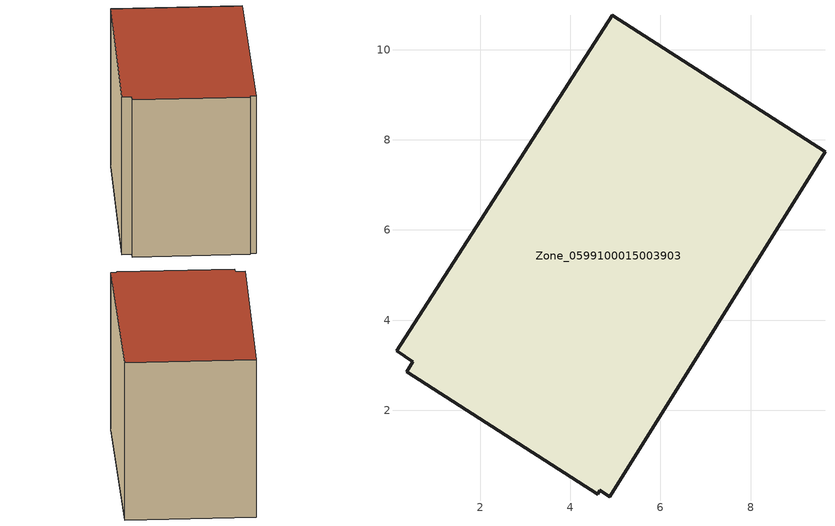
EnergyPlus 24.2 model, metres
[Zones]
Zone_0599100015003903
 floor ground (C_G): 4.93,10.77 9.65,7.74 4.87,0.08 4.66,0.22 4.61,0.14 0.37,2.86 0.5,3.08 0.15,3.32 z2.83
 wall outside (C_F): 9.65,7.74 4.93,10.77 0.15,3.32 0.5,3.08 0.37,2.86 4.61,0.14 4.66,0.22 4.87,0.08 9.65,7.74 z2.83:10.22
 roof outside (C_R): 0.5,3.08 0.37,2.86 4.61,0.14 4.66,0.22 4.87,0.08 9.65,7.74 4.93,10.77 0.15,3.32 z10.22
[BUILDING]
Pand.0599100015003903: North Axis=0; Terrain=City; Loads Convergence Tolerance Value=0.04; Temperature Convergence Tolerance Value=0.4; Solar Distribution=FullExterior; Maximum Number of Warmup Days=25; Minimum Number of Warmup Days=1
[Site:Location]
Rotterdam.The.Hague.AP_ZH_NLD Design_Conditions: Latitude=51.96; Longitude=4.45; Time Zone=1; Elevation=-4.5
[SITE:GROUNDTEMPERATURE:BUILDINGSURFACE]
18, 18, 18, 18, 18, 18, 18, 18, 18, 18, 18, 18
[MATERIAL] Thermal Absorptance=0.9; Solar Absorptance=0.7; Visible Absorptance=0.7
Name | Roughness | Thickness | Conductivity | Density | Specific Heat
G.TC.1975-1991 | MediumSmooth | 0.15 | 0.288461 | 540 | 1210
F.TC.1975-1991 | Rough | 0.3 | 0.230769 | 1920 | 840
R.TC.1975-1991 | MediumRough | 0.2 | 0.153846 | 1500 | 1000
[CONSTRUCTION]
C_G: G.TC.1975-1991
C_F: F.TC.1975-1991
C_R: R.TC.1975-1991
[ZONE]
Zone_0599100015003903: Type=1; Multiplier=1; Ceiling Height=Autocalculate; Volume=Autocalculate; Floor Area=autocalculate; Part of Total Floor Area=Yes
[ZONEINFILTRATION:DESIGNFLOWRATE]
Infil_Zone_0599100015003903: Zone or ZoneList or Space or SpaceList=Zone_0599100015003903; Schedule=AlwaysOn; Design Flow Rate Calculation Method=Flow/Area; Flow Rate per Floor Area=0.003; Constant Term Coefficient=1; Temperature Term Coefficient=0; Velocity Term Coefficient=0; Velocity Squared Term Coefficient=0
[HVACTEMPLATE:ZONE:IDEALLOADSAIRSYSTEM]
Zone_0599100015003903: Maximum Heating Supply Air Temperature=50; Minimum Cooling Supply Air Temperature=13; Maximum Heating Supply Air Humidity Ratio=0.0156; Minimum Cooling Supply Air Humidity Ratio=0.0077; Heating Limit=NoLimit; Cooling Limit=NoLimit; Dehumidification Control Type=ConstantSensibleHeatRatio; Cooling Sensible Heat Ratio=0.7; Dehumidification Setpoint=60; Humidification Control Type=None; Humidification Setpoint=30; Outdoor Air Method=None; Outdoor Air Flow Rate per Person=0.00944; Outdoor Air Flow Rate per Zone Floor Area=0; Outdoor Air Flow Rate per Zone=0; Demand Controlled Ventilation Type=None; Outdoor Air Economizer Type=NoEconomizer; Heat Recovery Type=None; Sensible Heat Recovery Effectiveness=0.7; Latent Heat Recovery Effectiveness=0.65
[ZONECONTROL:THERMOSTAT]
ThermostatControl_Zone_0599100015003903: Zone or ZoneList=Zone_0599100015003903; Control Type Schedule=DualSetpointControlType; Control 1=Thermostat_Zone_0599100015003903; Temperature Difference Between Cutout And Setpoint=0
[THERMOSTATSETPOINT:DUALSETPOINT]
Thermostat_Zone_0599100015003903: Heating Setpoint Temperature Schedule=HeatingSetpoint_Zone_0599100015003903; Cooling Setpoint Temperature Schedule=CoolingSetpoint_Zone_0599100015003903
[SCHEDULE:COMPACT]
HeatingSetpoint_Zone_0599100015003903: Through: 12/31, For: AllDays, Until: 24:00, 21
CoolingSetpoint_Zone_0599100015003903: Through: 12/31, For: AllDays, Until: 24:00, 24
DualSetpointControlType: Through: 12/31, For: AllDays, Until: 24:00, 4
AlwaysOn: Through: 12/31, For: AllDays, Until: 24:00, 1
